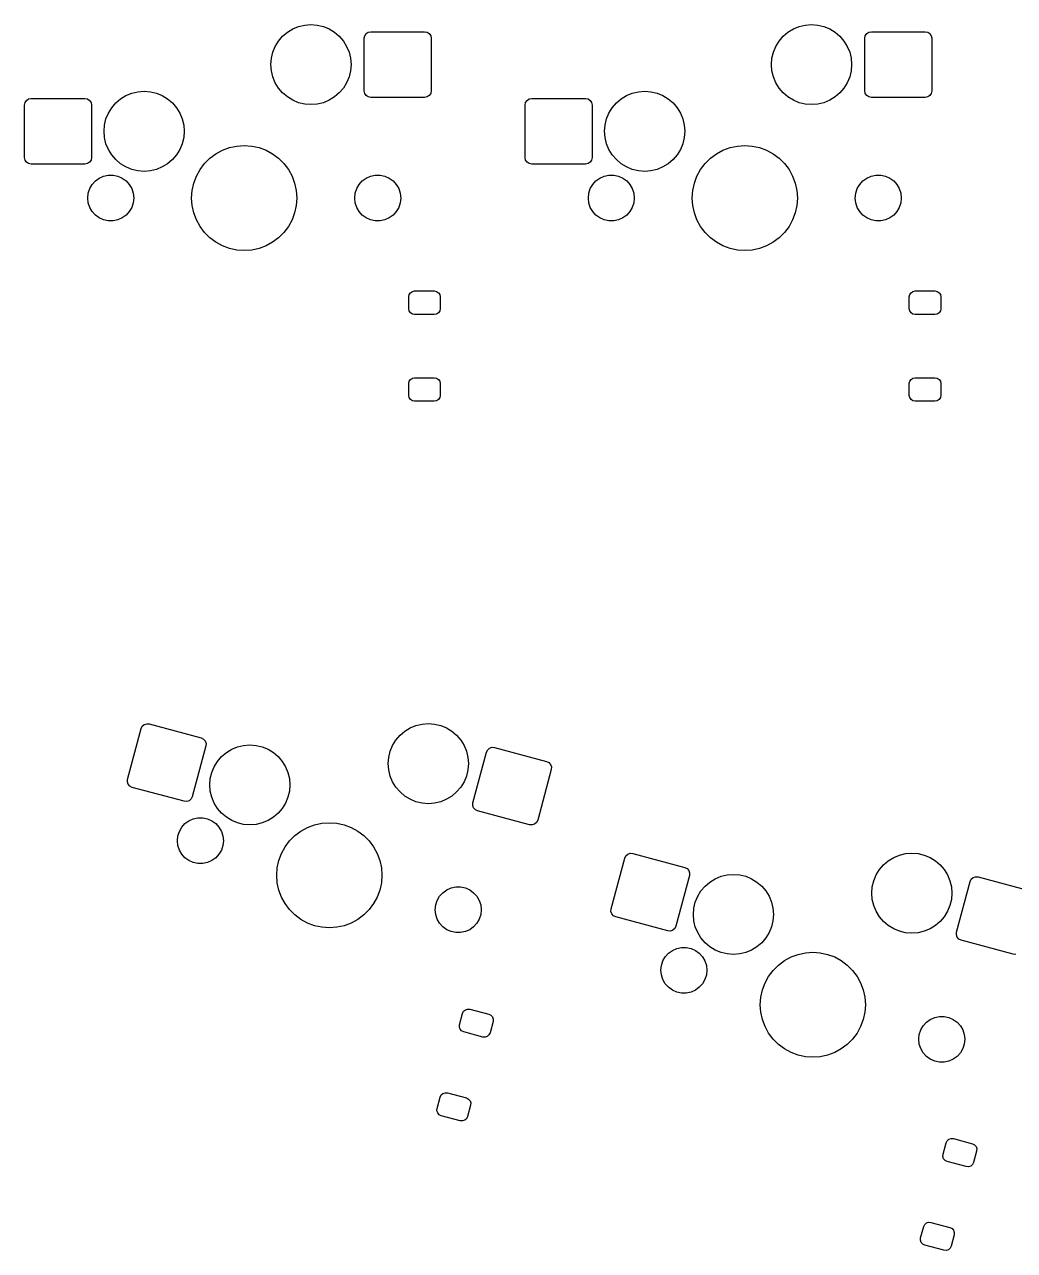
# Model space of a CAD drawing. Extents: x 52 to 195, y -145 to -31.
# Drawn here: x 120.23 to 157.9, y -135.32 to -88.64 of the extents above; entities that cross this region are included whole.
import ezdxf

# ---------------------------------------------------------------- set-up
doc = ezdxf.new("R2010")
doc.units = 0
doc.layers.add('BLACK', color=7, linetype='CONTINUOUS')

msp = doc.modelspace()

# ---------------------------------------------------------------- linework, layer by layer
at = {"layer": 'BLACK', "linetype": 'CONTINUOUS'}
for p, q in [((130.656, -88.7196), (130.889, -88.6638)), ((130.889, -88.6638), (131.127, -88.645)), ((131.127, -88.645), (131.366, -88.6638)), ((131.366, -88.6638), (131.599, -88.7196)), ((149.706, -88.7196), (149.939, -88.6638)), ((149.939, -88.6638), (150.177, -88.645)), ((150.177, -88.645), (150.416, -88.6638)), ((150.416, -88.6638), (150.649, -88.7196)), ((129.894, -89.2736), (130.049, -89.0917)), ((130.049, -89.0917), (130.231, -88.9362)), ((130.231, -88.9362), (130.435, -88.8112)), ((130.435, -88.8112), (130.656, -88.7196)), ((131.599, -88.7196), (131.82, -88.8112)), ((131.82, -88.8112), (132.024, -88.9362)), ((132.024, -88.9362), (132.206, -89.0917)), ((132.206, -89.0917), (132.361, -89.2736)), ((133.154, -89.17), (133.174, -89.0743)), ((133.174, -89.0743), (133.228, -88.9932)), ((133.228, -88.9932), (133.309, -88.939)), ((133.309, -88.939), (133.404, -88.92)), ((133.404, -88.92), (135.454, -88.92)), ((135.454, -88.92), (135.55, -88.939)), ((135.55, -88.939), (135.631, -88.9932)), ((135.631, -88.9932), (135.685, -89.0743)), ((135.685, -89.0743), (135.704, -89.17)), ((148.944, -89.2736), (149.099, -89.0917)), ((149.099, -89.0917), (149.281, -88.9362)), ((149.281, -88.9362), (149.485, -88.8112)), ((149.485, -88.8112), (149.706, -88.7196)), ((150.649, -88.7196), (150.87, -88.8112)), ((150.87, -88.8112), (151.074, -88.9362)), ((151.074, -88.9362), (151.256, -89.0917)), ((151.256, -89.0917), (151.411, -89.2736)), ((152.204, -89.17), (152.224, -89.0743)), ((152.224, -89.0743), (152.278, -88.9932)), ((152.278, -88.9932), (152.359, -88.939)), ((152.359, -88.939), (152.454, -88.92)), ((152.454, -88.92), (154.504, -88.92)), ((154.504, -88.92), (154.6, -88.939)), ((154.6, -88.939), (154.681, -88.9932)), ((154.681, -88.9932), (154.735, -89.0743)), ((154.735, -89.0743), (154.754, -89.17)), ((129.677, -89.6987), (129.769, -89.4777)), ((129.769, -89.4777), (129.894, -89.2736)), ((132.361, -89.2736), (132.486, -89.4777)), ((132.486, -89.4777), (132.578, -89.6987)), ((133.154, -91.17), (133.154, -89.17)), ((135.704, -89.17), (135.704, -91.17)), ((148.727, -89.6987), (148.819, -89.4777)), ((148.819, -89.4777), (148.944, -89.2736)), ((151.411, -89.2736), (151.536, -89.4777)), ((151.536, -89.4777), (151.628, -89.6987)), ((152.204, -91.17), (152.204, -89.17)), ((154.754, -89.17), (154.754, -91.17)), ((129.602, -90.17), (129.621, -89.9314)), ((129.621, -89.9314), (129.677, -89.6987)), ((132.578, -89.6987), (132.634, -89.9314)), ((132.634, -89.9314), (132.653, -90.17)), ((148.653, -90.17), (148.671, -89.9314)), ((148.671, -89.9314), (148.727, -89.6987)), ((151.628, -89.6987), (151.684, -89.9314)), ((151.684, -89.9314), (151.702, -90.17)), ((129.621, -90.4086), (129.602, -90.17)), ((129.677, -90.6413), (129.621, -90.4086)), ((132.634, -90.4086), (132.578, -90.6413)), ((132.653, -90.17), (132.634, -90.4086)), ((148.671, -90.4086), (148.653, -90.17)), ((148.727, -90.6413), (148.671, -90.4086)), ((151.684, -90.4086), (151.628, -90.6413)), ((151.702, -90.17), (151.684, -90.4086)), ((129.769, -90.8623), (129.677, -90.6413)), ((129.894, -91.0664), (129.769, -90.8623)), ((132.486, -90.8623), (132.361, -91.0664)), ((132.578, -90.6413), (132.486, -90.8623)), ((148.819, -90.8623), (148.727, -90.6413)), ((148.944, -91.0664), (148.819, -90.8623)), ((151.536, -90.8623), (151.411, -91.0664)), ((151.628, -90.6413), (151.536, -90.8623)), ((120.301, -91.5332), (120.382, -91.479)), ((120.382, -91.479), (120.477, -91.46)), ((120.477, -91.46), (122.527, -91.46)), ((122.527, -91.46), (122.623, -91.479)), ((122.623, -91.479), (122.704, -91.5332)), ((123.699, -91.6317), (123.881, -91.4762)), ((123.881, -91.4762), (124.085, -91.3512)), ((124.085, -91.3512), (124.306, -91.2596)), ((124.306, -91.2596), (124.539, -91.2038)), ((124.539, -91.2038), (124.777, -91.185)), ((124.777, -91.185), (125.016, -91.2038)), ((125.016, -91.2038), (125.249, -91.2596)), ((125.249, -91.2596), (125.47, -91.3512)), ((125.47, -91.3512), (125.674, -91.4762)), ((125.674, -91.4762), (125.856, -91.6317)), ((130.049, -91.2483), (129.894, -91.0664)), ((130.231, -91.4038), (130.049, -91.2483)), ((130.435, -91.5288), (130.231, -91.4038)), ((132.024, -91.4038), (131.82, -91.5288)), ((132.206, -91.2483), (132.024, -91.4038)), ((132.361, -91.0664), (132.206, -91.2483)), ((133.174, -91.2657), (133.154, -91.17)), ((133.228, -91.3468), (133.174, -91.2657)), ((133.309, -91.401), (133.228, -91.3468)), ((133.404, -91.42), (133.309, -91.401)), ((135.454, -91.42), (133.404, -91.42)), ((135.55, -91.401), (135.454, -91.42)), ((135.631, -91.3468), (135.55, -91.401)), ((135.685, -91.2657), (135.631, -91.3468)), ((135.704, -91.17), (135.685, -91.2657)), ((139.351, -91.5332), (139.432, -91.479)), ((139.432, -91.479), (139.528, -91.46)), ((139.528, -91.46), (141.577, -91.46)), ((141.577, -91.46), (141.673, -91.479)), ((141.673, -91.479), (141.754, -91.5332)), ((142.749, -91.6317), (142.931, -91.4762)), ((142.931, -91.4762), (143.135, -91.3512)), ((143.135, -91.3512), (143.356, -91.2596)), ((143.356, -91.2596), (143.589, -91.2038)), ((143.589, -91.2038), (143.827, -91.185)), ((143.827, -91.185), (144.066, -91.2038)), ((144.066, -91.2038), (144.299, -91.2596)), ((144.299, -91.2596), (144.52, -91.3512)), ((144.52, -91.3512), (144.724, -91.4762)), ((144.724, -91.4762), (144.906, -91.6317)), ((149.099, -91.2483), (148.944, -91.0664)), ((149.281, -91.4038), (149.099, -91.2483)), ((149.485, -91.5288), (149.281, -91.4038)), ((151.074, -91.4038), (150.87, -91.5288)), ((151.256, -91.2483), (151.074, -91.4038)), ((151.411, -91.0664), (151.256, -91.2483)), ((152.224, -91.2657), (152.204, -91.17)), ((152.278, -91.3468), (152.224, -91.2657)), ((152.359, -91.401), (152.278, -91.3468)), ((152.454, -91.42), (152.359, -91.401)), ((154.504, -91.42), (152.454, -91.42)), ((154.6, -91.401), (154.504, -91.42)), ((154.681, -91.3468), (154.6, -91.401)), ((154.735, -91.2657), (154.681, -91.3468)), ((154.754, -91.17), (154.735, -91.2657)), ((120.227, -91.71), (120.247, -91.6143)), ((120.227, -93.71), (120.227, -91.71)), ((120.247, -91.6143), (120.301, -91.5332)), ((122.704, -91.5332), (122.758, -91.6143)), ((122.758, -91.6143), (122.777, -91.71)), ((122.777, -91.71), (122.777, -93.71)), ((123.419, -92.0177), (123.544, -91.8136)), ((123.544, -91.8136), (123.699, -91.6317)), ((125.856, -91.6317), (126.011, -91.8136)), ((126.011, -91.8136), (126.136, -92.0177)), ((130.656, -91.6204), (130.435, -91.5288)), ((130.889, -91.6762), (130.656, -91.6204)), ((131.127, -91.695), (130.889, -91.6762)), ((131.366, -91.6762), (131.127, -91.695)), ((131.599, -91.6204), (131.366, -91.6762)), ((131.82, -91.5288), (131.599, -91.6204)), ((139.278, -91.71), (139.297, -91.6143)), ((139.278, -93.71), (139.278, -91.71)), ((139.297, -91.6143), (139.351, -91.5332)), ((141.754, -91.5332), (141.808, -91.6143)), ((141.808, -91.6143), (141.827, -91.71)), ((141.827, -91.71), (141.827, -93.71)), ((142.469, -92.0177), (142.594, -91.8136)), ((142.594, -91.8136), (142.749, -91.6317)), ((144.906, -91.6317), (145.061, -91.8136)), ((145.061, -91.8136), (145.186, -92.0177)), ((149.706, -91.6204), (149.485, -91.5288)), ((149.939, -91.6762), (149.706, -91.6204)), ((150.177, -91.695), (149.939, -91.6762)), ((150.416, -91.6762), (150.177, -91.695)), ((150.649, -91.6204), (150.416, -91.6762)), ((150.87, -91.5288), (150.649, -91.6204)), ((123.271, -92.4714), (123.327, -92.2387)), ((123.327, -92.2387), (123.419, -92.0177)), ((126.136, -92.0177), (126.228, -92.2387)), ((126.228, -92.2387), (126.284, -92.4714)), ((142.321, -92.4714), (142.377, -92.2387)), ((142.377, -92.2387), (142.469, -92.0177)), ((145.186, -92.0177), (145.278, -92.2387)), ((145.278, -92.2387), (145.334, -92.4714)), ((123.252, -92.71), (123.271, -92.4714)), ((123.271, -92.9486), (123.252, -92.71)), ((126.284, -92.4714), (126.302, -92.71)), ((126.302, -92.71), (126.284, -92.9486)), ((142.302, -92.71), (142.321, -92.4714)), ((142.321, -92.9486), (142.302, -92.71)), ((145.334, -92.4714), (145.352, -92.71)), ((145.352, -92.71), (145.334, -92.9486)), ((123.327, -93.1813), (123.271, -92.9486)), ((123.419, -93.4023), (123.327, -93.1813)), ((126.228, -93.1813), (126.136, -93.4023)), ((126.284, -92.9486), (126.228, -93.1813)), ((127.757, -93.4307), (128.024, -93.331)), ((128.024, -93.331), (128.303, -93.2704)), ((128.303, -93.2704), (128.588, -93.25)), ((128.588, -93.25), (128.872, -93.2704)), ((128.872, -93.2704), (129.151, -93.331)), ((129.151, -93.331), (129.418, -93.4307)), ((142.377, -93.1813), (142.321, -92.9486)), ((142.469, -93.4023), (142.377, -93.1813)), ((145.278, -93.1813), (145.186, -93.4023)), ((145.334, -92.9486), (145.278, -93.1813)), ((146.807, -93.4307), (147.074, -93.331)), ((147.074, -93.331), (147.353, -93.2704)), ((147.353, -93.2704), (147.637, -93.25)), ((147.637, -93.25), (147.922, -93.2704)), ((147.922, -93.2704), (148.201, -93.331)), ((148.201, -93.331), (148.468, -93.4307)), ((120.247, -93.8057), (120.227, -93.71)), ((120.301, -93.8868), (120.247, -93.8057)), ((122.758, -93.8057), (122.704, -93.8868)), ((122.777, -93.71), (122.758, -93.8057)), ((123.544, -93.6064), (123.419, -93.4023)), ((123.699, -93.7883), (123.544, -93.6064)), ((123.881, -93.9438), (123.699, -93.7883)), ((125.856, -93.7883), (125.674, -93.9438)), ((126.011, -93.6064), (125.856, -93.7883)), ((126.136, -93.4023), (126.011, -93.6064)), ((127.076, -93.9403), (127.278, -93.7385)), ((127.278, -93.7385), (127.506, -93.5675)), ((127.506, -93.5675), (127.757, -93.4307)), ((129.418, -93.4307), (129.669, -93.5675)), ((129.669, -93.5675), (129.897, -93.7385)), ((129.897, -93.7385), (130.099, -93.9403)), ((139.297, -93.8057), (139.278, -93.71)), ((139.351, -93.8868), (139.297, -93.8057)), ((141.808, -93.8057), (141.754, -93.8868)), ((141.827, -93.71), (141.808, -93.8057)), ((142.594, -93.6064), (142.469, -93.4023)), ((142.749, -93.7883), (142.594, -93.6064)), ((142.931, -93.9438), (142.749, -93.7883)), ((144.906, -93.7883), (144.724, -93.9438)), ((145.061, -93.6064), (144.906, -93.7883)), ((145.186, -93.4023), (145.061, -93.6064)), ((146.126, -93.9403), (146.328, -93.7385)), ((146.328, -93.7385), (146.556, -93.5675)), ((146.556, -93.5675), (146.807, -93.4307)), ((148.468, -93.4307), (148.719, -93.5675)), ((148.719, -93.5675), (148.947, -93.7385)), ((148.947, -93.7385), (149.149, -93.9403)), ((120.382, -93.941), (120.301, -93.8868)), ((120.477, -93.96), (120.382, -93.941)), ((122.527, -93.96), (120.477, -93.96)), ((122.623, -93.941), (122.527, -93.96)), ((122.704, -93.8868), (122.623, -93.941)), ((124.085, -94.0688), (123.881, -93.9438)), ((124.306, -94.1604), (124.085, -94.0688)), ((124.539, -94.2162), (124.306, -94.1604)), ((124.777, -94.235), (124.539, -94.2162)), ((125.016, -94.2162), (124.777, -94.235)), ((125.249, -94.1604), (125.016, -94.2162)), ((125.47, -94.0688), (125.249, -94.1604)), ((125.674, -93.9438), (125.47, -94.0688)), ((126.768, -94.4192), (126.905, -94.1687)), ((126.905, -94.1687), (127.076, -93.9403)), ((130.099, -93.9403), (130.27, -94.1687)), ((130.27, -94.1687), (130.407, -94.4192)), ((139.432, -93.941), (139.351, -93.8868)), ((139.528, -93.96), (139.432, -93.941)), ((141.577, -93.96), (139.528, -93.96)), ((141.673, -93.941), (141.577, -93.96)), ((141.754, -93.8868), (141.673, -93.941)), ((143.135, -94.0688), (142.931, -93.9438)), ((143.356, -94.1604), (143.135, -94.0688)), ((143.589, -94.2162), (143.356, -94.1604)), ((143.827, -94.235), (143.589, -94.2162)), ((144.066, -94.2162), (143.827, -94.235)), ((144.299, -94.1604), (144.066, -94.2162)), ((144.52, -94.0688), (144.299, -94.1604)), ((144.724, -93.9438), (144.52, -94.0688)), ((145.818, -94.4192), (145.955, -94.1687)), ((145.955, -94.1687), (146.126, -93.9403)), ((149.149, -93.9403), (149.32, -94.1687)), ((149.32, -94.1687), (149.457, -94.4192)), ((122.708, -94.8941), (122.8, -94.7357)), ((122.8, -94.7357), (122.922, -94.5997)), ((122.922, -94.5997), (123.07, -94.4922)), ((123.07, -94.4922), (123.237, -94.4178)), ((123.237, -94.4178), (123.416, -94.3798)), ((123.416, -94.3798), (123.599, -94.3798)), ((123.599, -94.3798), (123.778, -94.4178)), ((123.778, -94.4178), (123.945, -94.4922)), ((123.945, -94.4922), (124.093, -94.5997)), ((124.093, -94.5997), (124.215, -94.7357)), ((124.215, -94.7357), (124.307, -94.8941)), ((126.608, -94.9654), (126.669, -94.6865)), ((126.669, -94.6865), (126.768, -94.4192)), ((130.407, -94.4192), (130.506, -94.6865)), ((130.506, -94.6865), (130.567, -94.9654)), ((132.868, -94.8941), (132.96, -94.7357)), ((132.96, -94.7357), (133.082, -94.5997)), ((133.082, -94.5997), (133.23, -94.4922)), ((133.23, -94.4922), (133.397, -94.4178)), ((133.397, -94.4178), (133.576, -94.3798)), ((133.576, -94.3798), (133.759, -94.3798)), ((133.759, -94.3798), (133.938, -94.4178)), ((133.938, -94.4178), (134.105, -94.4922)), ((134.105, -94.4922), (134.253, -94.5997)), ((134.253, -94.5997), (134.375, -94.7357)), ((134.375, -94.7357), (134.467, -94.8941)), ((141.758, -94.8941), (141.85, -94.7357)), ((141.85, -94.7357), (141.972, -94.5997)), ((141.972, -94.5997), (142.12, -94.4922)), ((142.12, -94.4922), (142.287, -94.4178)), ((142.287, -94.4178), (142.466, -94.3798)), ((142.466, -94.3798), (142.649, -94.3798)), ((142.649, -94.3798), (142.828, -94.4178)), ((142.828, -94.4178), (142.995, -94.4922)), ((142.995, -94.4922), (143.143, -94.5997)), ((143.143, -94.5997), (143.265, -94.7357)), ((143.265, -94.7357), (143.357, -94.8941)), ((145.658, -94.9654), (145.719, -94.6865)), ((145.719, -94.6865), (145.818, -94.4192)), ((149.457, -94.4192), (149.556, -94.6865)), ((149.556, -94.6865), (149.617, -94.9654)), ((151.918, -94.8941), (152.01, -94.7357)), ((152.01, -94.7357), (152.132, -94.5997)), ((152.132, -94.5997), (152.28, -94.4922)), ((152.28, -94.4922), (152.447, -94.4178)), ((152.447, -94.4178), (152.626, -94.3798)), ((152.626, -94.3798), (152.809, -94.3798)), ((152.809, -94.3798), (152.988, -94.4178)), ((152.988, -94.4178), (153.155, -94.4922)), ((153.155, -94.4922), (153.303, -94.5997)), ((153.303, -94.5997), (153.425, -94.7357)), ((153.425, -94.7357), (153.517, -94.8941)), ((122.632, -95.25), (122.652, -95.0681)), ((122.652, -95.0681), (122.708, -94.8941)), ((124.307, -94.8941), (124.363, -95.0681)), ((124.363, -95.0681), (124.382, -95.25)), ((126.587, -95.25), (126.608, -94.9654)), ((130.567, -94.9654), (130.588, -95.25)), ((132.792, -95.25), (132.812, -95.0681)), ((132.812, -95.0681), (132.868, -94.8941)), ((134.467, -94.8941), (134.523, -95.0681)), ((134.523, -95.0681), (134.542, -95.25)), ((141.683, -95.25), (141.702, -95.0681)), ((141.702, -95.0681), (141.758, -94.8941)), ((143.357, -94.8941), (143.413, -95.0681)), ((143.413, -95.0681), (143.433, -95.25)), ((145.637, -95.25), (145.658, -94.9654)), ((149.617, -94.9654), (149.637, -95.25)), ((151.843, -95.25), (151.862, -95.0681)), ((151.862, -95.0681), (151.918, -94.8941)), ((153.517, -94.8941), (153.573, -95.0681)), ((153.573, -95.0681), (153.593, -95.25)), ((122.652, -95.4319), (122.632, -95.25)), ((122.708, -95.6059), (122.652, -95.4319)), ((122.8, -95.7643), (122.708, -95.6059)), ((124.307, -95.6059), (124.215, -95.7643)), ((124.363, -95.4319), (124.307, -95.6059)), ((124.382, -95.25), (124.363, -95.4319)), ((126.608, -95.5346), (126.587, -95.25)), ((126.669, -95.8135), (126.608, -95.5346)), ((130.567, -95.5346), (130.506, -95.8135)), ((130.588, -95.25), (130.567, -95.5346)), ((132.812, -95.4319), (132.792, -95.25)), ((132.868, -95.6059), (132.812, -95.4319)), ((132.96, -95.7643), (132.868, -95.6059)), ((134.467, -95.6059), (134.375, -95.7643)), ((134.523, -95.4319), (134.467, -95.6059)), ((134.542, -95.25), (134.523, -95.4319)), ((141.702, -95.4319), (141.683, -95.25)), ((141.758, -95.6059), (141.702, -95.4319)), ((141.85, -95.7643), (141.758, -95.6059)), ((143.357, -95.6059), (143.265, -95.7643)), ((143.413, -95.4319), (143.357, -95.6059)), ((143.433, -95.25), (143.413, -95.4319)), ((145.658, -95.5346), (145.637, -95.25)), ((145.719, -95.8135), (145.658, -95.5346)), ((149.617, -95.5346), (149.556, -95.8135)), ((149.637, -95.25), (149.617, -95.5346)), ((151.862, -95.4319), (151.843, -95.25)), ((151.918, -95.6059), (151.862, -95.4319)), ((152.01, -95.7643), (151.918, -95.6059)), ((153.517, -95.6059), (153.425, -95.7643)), ((153.573, -95.4319), (153.517, -95.6059)), ((153.593, -95.25), (153.573, -95.4319)), ((122.922, -95.9003), (122.8, -95.7643)), ((123.07, -96.0078), (122.922, -95.9003)), ((123.237, -96.0822), (123.07, -96.0078)), ((123.416, -96.1202), (123.237, -96.0822)), ((123.599, -96.1202), (123.416, -96.1202)), ((123.778, -96.0822), (123.599, -96.1202)), ((123.945, -96.0078), (123.778, -96.0822)), ((124.093, -95.9003), (123.945, -96.0078)), ((124.215, -95.7643), (124.093, -95.9003)), ((126.768, -96.0808), (126.669, -95.8135)), ((126.905, -96.3313), (126.768, -96.0808)), ((130.407, -96.0808), (130.27, -96.3313)), ((130.506, -95.8135), (130.407, -96.0808)), ((133.082, -95.9003), (132.96, -95.7643)), ((133.23, -96.0078), (133.082, -95.9003)), ((133.397, -96.0822), (133.23, -96.0078)), ((133.576, -96.1202), (133.397, -96.0822)), ((133.759, -96.1202), (133.576, -96.1202)), ((133.938, -96.0822), (133.759, -96.1202)), ((134.105, -96.0078), (133.938, -96.0822)), ((134.253, -95.9003), (134.105, -96.0078)), ((134.375, -95.7643), (134.253, -95.9003)), ((141.972, -95.9003), (141.85, -95.7643)), ((142.12, -96.0078), (141.972, -95.9003)), ((142.287, -96.0822), (142.12, -96.0078)), ((142.466, -96.1202), (142.287, -96.0822)), ((142.649, -96.1202), (142.466, -96.1202)), ((142.828, -96.0822), (142.649, -96.1202)), ((142.995, -96.0078), (142.828, -96.0822)), ((143.143, -95.9003), (142.995, -96.0078)), ((143.265, -95.7643), (143.143, -95.9003)), ((145.818, -96.0808), (145.719, -95.8135)), ((145.955, -96.3313), (145.818, -96.0808)), ((149.457, -96.0808), (149.32, -96.3313)), ((149.556, -95.8135), (149.457, -96.0808)), ((152.132, -95.9003), (152.01, -95.7643)), ((152.28, -96.0078), (152.132, -95.9003)), ((152.447, -96.0822), (152.28, -96.0078)), ((152.626, -96.1202), (152.447, -96.0822)), ((152.809, -96.1202), (152.626, -96.1202)), ((152.988, -96.0822), (152.809, -96.1202)), ((153.155, -96.0078), (152.988, -96.0822)), ((153.303, -95.9003), (153.155, -96.0078)), ((153.425, -95.7643), (153.303, -95.9003)), ((127.076, -96.5597), (126.905, -96.3313)), ((127.278, -96.7615), (127.076, -96.5597)), ((130.099, -96.5597), (129.897, -96.7615)), ((130.27, -96.3313), (130.099, -96.5597)), ((146.126, -96.5597), (145.955, -96.3313)), ((146.328, -96.7615), (146.126, -96.5597)), ((149.149, -96.5597), (148.947, -96.7615)), ((149.32, -96.3313), (149.149, -96.5597)), ((127.506, -96.9325), (127.278, -96.7615)), ((127.757, -97.0693), (127.506, -96.9325)), ((128.024, -97.169), (127.757, -97.0693)), ((129.418, -97.0693), (129.151, -97.169)), ((129.669, -96.9325), (129.418, -97.0693)), ((129.897, -96.7615), (129.669, -96.9325)), ((146.556, -96.9325), (146.328, -96.7615)), ((146.807, -97.0693), (146.556, -96.9325)), ((147.074, -97.169), (146.807, -97.0693)), ((148.468, -97.0693), (148.201, -97.169)), ((148.719, -96.9325), (148.468, -97.0693)), ((148.947, -96.7615), (148.719, -96.9325)), ((128.303, -97.2296), (128.024, -97.169)), ((128.588, -97.25), (128.303, -97.2296)), ((128.872, -97.2296), (128.588, -97.25)), ((129.151, -97.169), (128.872, -97.2296)), ((147.353, -97.2296), (147.074, -97.169)), ((147.637, -97.25), (147.353, -97.2296)), ((147.922, -97.2296), (147.637, -97.25)), ((148.201, -97.169), (147.922, -97.2296)), ((134.847, -99.015), (134.865, -98.9289)), ((134.865, -98.9289), (134.913, -98.8559)), ((134.913, -98.8559), (134.986, -98.8071)), ((134.986, -98.8071), (135.072, -98.79)), ((135.072, -98.79), (135.822, -98.79)), ((135.822, -98.79), (135.909, -98.8071)), ((135.909, -98.8071), (135.982, -98.8559)), ((135.982, -98.8559), (136.03, -98.9289)), ((136.03, -98.9289), (136.047, -99.015)), ((153.897, -99.015), (153.915, -98.9289)), ((153.915, -98.9289), (153.963, -98.8559)), ((153.963, -98.8559), (154.036, -98.8071)), ((154.036, -98.8071), (154.123, -98.79)), ((154.123, -98.79), (154.873, -98.79)), ((154.873, -98.79), (154.959, -98.8071)), ((154.959, -98.8071), (155.032, -98.8559)), ((155.032, -98.8559), (155.08, -98.9289)), ((155.08, -98.9289), (155.097, -99.015)), ((134.847, -99.465), (134.847, -99.015)), ((136.047, -99.015), (136.047, -99.465)), ((153.897, -99.465), (153.897, -99.015)), ((155.097, -99.015), (155.097, -99.465)), ((134.865, -99.5511), (134.847, -99.465)), ((134.913, -99.6241), (134.865, -99.5511)), ((134.986, -99.6729), (134.913, -99.6241)), ((135.072, -99.69), (134.986, -99.6729)), ((135.822, -99.69), (135.072, -99.69)), ((135.909, -99.6729), (135.822, -99.69)), ((135.982, -99.6241), (135.909, -99.6729)), ((136.03, -99.5511), (135.982, -99.6241)), ((136.047, -99.465), (136.03, -99.5511)), ((153.915, -99.5511), (153.897, -99.465)), ((153.963, -99.6241), (153.915, -99.5511)), ((154.036, -99.6729), (153.963, -99.6241)), ((154.123, -99.69), (154.036, -99.6729)), ((154.873, -99.69), (154.123, -99.69)), ((154.959, -99.6729), (154.873, -99.69)), ((155.032, -99.6241), (154.959, -99.6729)), ((155.08, -99.5511), (155.032, -99.6241)), ((155.097, -99.465), (155.08, -99.5511)), ((134.865, -102.229), (134.913, -102.156)), ((134.913, -102.156), (134.986, -102.107)), ((134.986, -102.107), (135.072, -102.09)), ((135.072, -102.09), (135.822, -102.09)), ((135.822, -102.09), (135.909, -102.107)), ((135.909, -102.107), (135.982, -102.156)), ((135.982, -102.156), (136.03, -102.229)), ((153.915, -102.229), (153.963, -102.156)), ((153.963, -102.156), (154.036, -102.107)), ((154.036, -102.107), (154.123, -102.09)), ((154.123, -102.09), (154.873, -102.09)), ((154.873, -102.09), (154.959, -102.107)), ((154.959, -102.107), (155.032, -102.156)), ((155.032, -102.156), (155.08, -102.229)), ((134.847, -102.315), (134.865, -102.229)), ((134.847, -102.765), (134.847, -102.315)), ((136.03, -102.229), (136.047, -102.315)), ((136.047, -102.315), (136.047, -102.765)), ((153.897, -102.315), (153.915, -102.229)), ((153.897, -102.765), (153.897, -102.315)), ((155.08, -102.229), (155.097, -102.315)), ((155.097, -102.315), (155.097, -102.765)), ((134.865, -102.851), (134.847, -102.765)), ((134.913, -102.924), (134.865, -102.851)), ((134.986, -102.973), (134.913, -102.924)), ((135.072, -102.99), (134.986, -102.973)), ((135.822, -102.99), (135.072, -102.99)), ((135.909, -102.973), (135.822, -102.99)), ((135.982, -102.924), (135.909, -102.973)), ((136.03, -102.851), (135.982, -102.924)), ((136.047, -102.765), (136.03, -102.851)), ((153.915, -102.851), (153.897, -102.765)), ((153.963, -102.924), (153.915, -102.851)), ((154.036, -102.973), (153.963, -102.924)), ((154.123, -102.99), (154.036, -102.973)), ((154.873, -102.99), (154.123, -102.99)), ((154.959, -102.973), (154.873, -102.99)), ((155.032, -102.924), (154.959, -102.973)), ((155.08, -102.851), (155.032, -102.924)), ((155.097, -102.765), (155.08, -102.851)), ((124.783, -115.299), (124.876, -115.267)), ((124.876, -115.267), (124.973, -115.274)), ((124.973, -115.274), (126.953, -115.804)), ((135.123, -115.334), (135.356, -115.278)), ((135.356, -115.278), (135.594, -115.259)), ((135.594, -115.259), (135.833, -115.278)), ((135.833, -115.278), (136.065, -115.334)), ((124.149, -117.382), (124.667, -115.451)), ((124.667, -115.451), (124.71, -115.363)), ((124.71, -115.363), (124.783, -115.299)), ((134.36, -115.888), (134.516, -115.706)), ((134.516, -115.706), (134.698, -115.55)), ((134.698, -115.55), (134.902, -115.425)), ((134.902, -115.425), (135.123, -115.334)), ((136.065, -115.334), (136.286, -115.425)), ((136.286, -115.425), (136.49, -115.55)), ((136.49, -115.55), (136.672, -115.706)), ((136.672, -115.706), (136.828, -115.888)), ((127.13, -116.11), (126.612, -118.042)), ((126.953, -115.804), (127.041, -115.847)), ((127.041, -115.847), (127.105, -115.921)), ((127.105, -115.921), (127.136, -116.013)), ((127.136, -116.013), (127.13, -116.11)), ((128.111, -116.235), (128.332, -116.144)), ((128.332, -116.144), (128.565, -116.088)), ((128.565, -116.088), (128.803, -116.069)), ((128.803, -116.069), (129.042, -116.088)), ((129.042, -116.088), (129.274, -116.144)), ((129.274, -116.144), (129.495, -116.235)), ((134.144, -116.313), (134.235, -116.092)), ((134.235, -116.092), (134.36, -115.888)), ((136.828, -115.888), (136.953, -116.092)), ((136.953, -116.092), (137.044, -116.313)), ((137.854, -116.255), (137.927, -116.191)), ((137.927, -116.191), (138.02, -116.16)), ((138.02, -116.16), (138.117, -116.166)), ((138.117, -116.166), (140.097, -116.697)), ((127.569, -116.698), (127.725, -116.516)), ((127.725, -116.516), (127.907, -116.36)), ((127.907, -116.36), (128.111, -116.235)), ((129.495, -116.235), (129.699, -116.36)), ((129.699, -116.36), (129.881, -116.516)), ((129.881, -116.516), (130.037, -116.698)), ((134.069, -116.784), (134.088, -116.546)), ((134.088, -116.546), (134.144, -116.313)), ((137.044, -116.313), (137.1, -116.546)), ((137.1, -116.546), (137.119, -116.784)), ((137.293, -118.275), (137.811, -116.343)), ((137.811, -116.343), (137.854, -116.255)), ((127.297, -117.355), (127.353, -117.123)), ((127.353, -117.123), (127.444, -116.902)), ((127.444, -116.902), (127.569, -116.698)), ((130.037, -116.698), (130.162, -116.902)), ((130.162, -116.902), (130.253, -117.123)), ((130.253, -117.123), (130.309, -117.355)), ((134.088, -117.023), (134.069, -116.784)), ((134.144, -117.255), (134.088, -117.023)), ((137.1, -117.023), (137.044, -117.255)), ((137.119, -116.784), (137.1, -117.023)), ((140.274, -117.003), (139.756, -118.935)), ((140.097, -116.697), (140.185, -116.74)), ((140.185, -116.74), (140.249, -116.813)), ((140.249, -116.813), (140.28, -116.905)), ((140.28, -116.905), (140.274, -117.003)), ((124.143, -117.48), (124.149, -117.382)), ((124.174, -117.572), (124.143, -117.48)), ((124.239, -117.645), (124.174, -117.572)), ((127.278, -117.594), (127.297, -117.355)), ((127.297, -117.833), (127.278, -117.594)), ((130.309, -117.355), (130.328, -117.594)), ((130.328, -117.594), (130.309, -117.833)), ((134.235, -117.476), (134.144, -117.255)), ((134.36, -117.68), (134.235, -117.476)), ((136.953, -117.476), (136.828, -117.68)), ((137.044, -117.255), (136.953, -117.476)), ((124.326, -117.689), (124.239, -117.645)), ((126.306, -118.219), (124.326, -117.689)), ((126.612, -118.042), (126.569, -118.13)), ((127.353, -118.065), (127.297, -117.833)), ((127.444, -118.286), (127.353, -118.065)), ((130.253, -118.065), (130.162, -118.286)), ((130.309, -117.833), (130.253, -118.065)), ((134.516, -117.862), (134.36, -117.68)), ((134.698, -118.018), (134.516, -117.862)), ((134.902, -118.143), (134.698, -118.018)), ((136.49, -118.018), (136.286, -118.143)), ((136.672, -117.862), (136.49, -118.018)), ((136.828, -117.68), (136.672, -117.862)), ((126.404, -118.226), (126.306, -118.219)), ((126.496, -118.194), (126.404, -118.226)), ((126.569, -118.13), (126.496, -118.194)), ((127.569, -118.49), (127.444, -118.286)), ((127.725, -118.672), (127.569, -118.49)), ((130.037, -118.49), (129.881, -118.672)), ((130.162, -118.286), (130.037, -118.49)), ((135.123, -118.234), (134.902, -118.143)), ((135.356, -118.29), (135.123, -118.234)), ((135.594, -118.309), (135.356, -118.29)), ((135.833, -118.29), (135.594, -118.309)), ((136.065, -118.234), (135.833, -118.29)), ((136.286, -118.143), (136.065, -118.234)), ((137.287, -118.372), (137.293, -118.275)), ((137.318, -118.464), (137.287, -118.372)), ((137.383, -118.538), (137.318, -118.464)), ((137.47, -118.581), (137.383, -118.538)), ((126.333, -119.069), (126.481, -118.961)), ((126.481, -118.961), (126.649, -118.887)), ((126.649, -118.887), (126.827, -118.849)), ((126.827, -118.849), (127.01, -118.849)), ((127.01, -118.849), (127.189, -118.887)), ((127.189, -118.887), (127.356, -118.961)), ((127.356, -118.961), (127.504, -119.069)), ((127.907, -118.828), (127.725, -118.672)), ((128.111, -118.953), (127.907, -118.828)), ((128.332, -119.044), (128.111, -118.953)), ((129.495, -118.953), (129.274, -119.044)), ((129.699, -118.828), (129.495, -118.953)), ((129.881, -118.672), (129.699, -118.828)), ((139.45, -119.111), (137.47, -118.581)), ((139.756, -118.935), (139.713, -119.022)), ((126.063, -119.537), (126.12, -119.363)), ((126.12, -119.363), (126.211, -119.205)), ((126.211, -119.205), (126.333, -119.069)), ((127.504, -119.069), (127.627, -119.205)), ((127.627, -119.205), (127.718, -119.363)), ((127.718, -119.363), (127.775, -119.537)), ((128.565, -119.1), (128.332, -119.044)), ((128.803, -119.119), (128.565, -119.1)), ((129.042, -119.1), (128.803, -119.119)), ((129.274, -119.044), (129.042, -119.1)), ((130.516, -119.522), (130.745, -119.351)), ((130.745, -119.351), (130.995, -119.214)), ((130.995, -119.214), (131.262, -119.115)), ((131.262, -119.115), (131.541, -119.054)), ((131.541, -119.054), (131.826, -119.034)), ((131.826, -119.034), (132.11, -119.054)), ((132.11, -119.054), (132.389, -119.115)), ((132.389, -119.115), (132.657, -119.214)), ((132.657, -119.214), (132.907, -119.351)), ((132.907, -119.351), (133.136, -119.522)), ((139.547, -119.118), (139.45, -119.111)), ((139.64, -119.086), (139.547, -119.118)), ((139.713, -119.022), (139.64, -119.086)), ((126.044, -119.719), (126.063, -119.537)), ((126.063, -119.901), (126.044, -119.719)), ((126.12, -120.075), (126.063, -119.901)), ((127.775, -119.901), (127.718, -120.075)), ((127.775, -119.537), (127.794, -119.719)), ((127.794, -119.719), (127.775, -119.901)), ((130.007, -120.203), (130.143, -119.952)), ((130.143, -119.952), (130.314, -119.724)), ((130.314, -119.724), (130.516, -119.522)), ((133.136, -119.522), (133.337, -119.724)), ((133.337, -119.724), (133.508, -119.952)), ((133.508, -119.952), (133.645, -120.203)), ((126.211, -120.233), (126.12, -120.075)), ((126.333, -120.369), (126.211, -120.233)), ((126.481, -120.477), (126.333, -120.369)), ((127.504, -120.369), (127.356, -120.477)), ((127.627, -120.233), (127.504, -120.369)), ((127.718, -120.075), (127.627, -120.233)), ((129.907, -120.47), (130.007, -120.203)), ((133.645, -120.203), (133.745, -120.47)), ((142.55, -122.313), (143.068, -120.381)), ((143.068, -120.381), (143.111, -120.294)), ((143.111, -120.294), (143.184, -120.229)), ((143.184, -120.229), (143.277, -120.198)), ((143.277, -120.198), (143.374, -120.204)), ((143.374, -120.204), (145.354, -120.735)), ((153.099, -120.481), (153.303, -120.356)), ((153.303, -120.356), (153.524, -120.264)), ((153.524, -120.264), (153.756, -120.208)), ((153.756, -120.208), (153.995, -120.19)), ((153.995, -120.19), (154.234, -120.208)), ((154.234, -120.208), (154.466, -120.264)), ((154.466, -120.264), (154.687, -120.356)), ((154.687, -120.356), (154.891, -120.481)), ((126.649, -120.551), (126.481, -120.477)), ((126.827, -120.589), (126.649, -120.551)), ((127.01, -120.589), (126.827, -120.589)), ((127.189, -120.551), (127.01, -120.589)), ((127.356, -120.477), (127.189, -120.551)), ((129.826, -121.034), (129.846, -120.749)), ((129.846, -120.749), (129.907, -120.47)), ((133.745, -120.47), (133.806, -120.749)), ((133.806, -120.749), (133.826, -121.034)), ((145.354, -120.735), (145.442, -120.778)), ((145.442, -120.778), (145.506, -120.851)), ((145.506, -120.851), (145.537, -120.944)), ((152.636, -121.022), (152.761, -120.818)), ((152.761, -120.818), (152.917, -120.636)), ((152.917, -120.636), (153.099, -120.481)), ((154.891, -120.481), (155.073, -120.636)), ((155.073, -120.636), (155.229, -120.818)), ((155.229, -120.818), (155.354, -121.022)), ((129.846, -121.318), (129.826, -121.034)), ((129.907, -121.597), (129.846, -121.318)), ((133.806, -121.318), (133.745, -121.597)), ((133.826, -121.034), (133.806, -121.318)), ((145.531, -121.041), (145.013, -122.973)), ((145.537, -120.944), (145.531, -121.041)), ((146.126, -121.446), (146.308, -121.291)), ((146.308, -121.291), (146.512, -121.166)), ((146.512, -121.166), (146.733, -121.074)), ((146.733, -121.074), (146.965, -121.018)), ((146.965, -121.018), (147.204, -121)), ((147.204, -121), (147.443, -121.018)), ((147.443, -121.018), (147.675, -121.074)), ((147.675, -121.074), (147.896, -121.166)), ((147.896, -121.166), (148.1, -121.291)), ((148.1, -121.291), (148.282, -121.446)), ((152.489, -121.476), (152.545, -121.243)), ((152.545, -121.243), (152.636, -121.022)), ((155.354, -121.022), (155.445, -121.243)), ((155.445, -121.243), (155.501, -121.476)), ((155.694, -123.205), (156.212, -121.273)), ((156.212, -121.273), (156.255, -121.186)), ((156.255, -121.186), (156.328, -121.122)), ((156.328, -121.122), (156.421, -121.09)), ((156.421, -121.09), (156.518, -121.097)), ((156.518, -121.097), (158.498, -121.627)), ((130.007, -121.864), (129.907, -121.597)), ((133.745, -121.597), (133.645, -121.864)), ((136.025, -121.834), (136.147, -121.698)), ((136.147, -121.698), (136.295, -121.591)), ((136.295, -121.591), (136.462, -121.516)), ((136.462, -121.516), (136.641, -121.478)), ((136.641, -121.478), (136.824, -121.478)), ((136.824, -121.478), (137.003, -121.516)), ((137.003, -121.516), (137.17, -121.591)), ((137.17, -121.591), (137.318, -121.698)), ((137.318, -121.698), (137.441, -121.834)), ((145.845, -121.832), (145.97, -121.628)), ((145.97, -121.628), (146.126, -121.446)), ((148.282, -121.446), (148.438, -121.628)), ((148.438, -121.628), (148.563, -121.832)), ((152.47, -121.715), (152.489, -121.476)), ((152.489, -121.953), (152.47, -121.715)), ((155.501, -121.476), (155.52, -121.715)), ((155.52, -121.715), (155.501, -121.953)), ((130.143, -122.115), (130.007, -121.864)), ((130.314, -122.343), (130.143, -122.115)), ((133.508, -122.115), (133.337, -122.343)), ((133.645, -121.864), (133.508, -122.115)), ((135.858, -122.348), (135.877, -122.166)), ((135.877, -122.166), (135.933, -121.993)), ((135.933, -121.993), (136.025, -121.834)), ((137.441, -121.834), (137.532, -121.993)), ((137.532, -121.993), (137.589, -122.166)), ((137.589, -122.166), (137.608, -122.348)), ((145.698, -122.286), (145.754, -122.053)), ((145.754, -122.053), (145.845, -121.832)), ((148.563, -121.832), (148.654, -122.053)), ((148.654, -122.053), (148.71, -122.286)), ((152.545, -122.186), (152.489, -121.953)), ((152.636, -122.407), (152.545, -122.186)), ((155.445, -122.186), (155.354, -122.407)), ((155.501, -121.953), (155.445, -122.186)), ((130.516, -122.545), (130.314, -122.343)), ((130.745, -122.716), (130.516, -122.545)), ((130.995, -122.853), (130.745, -122.716)), ((132.907, -122.716), (132.657, -122.853)), ((133.136, -122.545), (132.907, -122.716)), ((133.337, -122.343), (133.136, -122.545)), ((135.877, -122.53), (135.858, -122.348)), ((135.933, -122.704), (135.877, -122.53)), ((136.025, -122.863), (135.933, -122.704)), ((137.532, -122.704), (137.441, -122.863)), ((137.589, -122.53), (137.532, -122.704)), ((137.608, -122.348), (137.589, -122.53)), ((142.544, -122.41), (142.55, -122.313)), ((142.575, -122.503), (142.544, -122.41)), ((142.639, -122.576), (142.575, -122.503)), ((142.727, -122.619), (142.639, -122.576)), ((144.707, -123.15), (142.727, -122.619)), ((145.679, -122.525), (145.698, -122.286)), ((145.698, -122.763), (145.679, -122.525)), ((148.71, -122.286), (148.729, -122.525)), ((148.729, -122.525), (148.71, -122.763)), ((152.761, -122.611), (152.636, -122.407)), ((152.917, -122.793), (152.761, -122.611)), ((155.229, -122.611), (155.073, -122.793)), ((155.354, -122.407), (155.229, -122.611)), ((131.262, -122.953), (130.995, -122.853)), ((131.541, -123.013), (131.262, -122.953)), ((131.826, -123.034), (131.541, -123.013)), ((132.11, -123.013), (131.826, -123.034)), ((132.389, -122.953), (132.11, -123.013)), ((132.657, -122.853), (132.389, -122.953)), ((136.147, -122.999), (136.025, -122.863)), ((136.295, -123.106), (136.147, -122.999)), ((136.462, -123.181), (136.295, -123.106)), ((136.641, -123.219), (136.462, -123.181)), ((136.824, -123.219), (136.641, -123.219)), ((137.003, -123.181), (136.824, -123.219)), ((137.17, -123.106), (137.003, -123.181)), ((137.318, -122.999), (137.17, -123.106)), ((137.441, -122.863), (137.318, -122.999)), ((144.804, -123.156), (144.707, -123.15)), ((144.897, -123.125), (144.804, -123.156)), ((144.97, -123.06), (144.897, -123.125)), ((145.013, -122.973), (144.97, -123.06)), ((145.754, -122.996), (145.698, -122.763)), ((145.845, -123.217), (145.754, -122.996)), ((145.97, -123.421), (145.845, -123.217)), ((148.563, -123.217), (148.438, -123.421)), ((148.654, -122.996), (148.563, -123.217)), ((148.71, -122.763), (148.654, -122.996)), ((153.099, -122.948), (152.917, -122.793)), ((153.303, -123.073), (153.099, -122.948)), ((153.524, -123.165), (153.303, -123.073)), ((153.756, -123.221), (153.524, -123.165)), ((154.466, -123.165), (154.234, -123.221)), ((154.687, -123.073), (154.466, -123.165)), ((154.891, -122.948), (154.687, -123.073)), ((155.073, -122.793), (154.891, -122.948)), ((155.688, -123.303), (155.694, -123.205)), ((146.126, -123.603), (145.97, -123.421)), ((146.308, -123.758), (146.126, -123.603)), ((148.282, -123.603), (148.1, -123.758)), ((148.438, -123.421), (148.282, -123.603)), ((153.995, -123.24), (153.756, -123.221)), ((154.234, -123.221), (153.995, -123.24)), ((155.719, -123.395), (155.688, -123.303)), ((155.783, -123.468), (155.719, -123.395)), ((155.871, -123.511), (155.783, -123.468)), ((157.851, -124.042), (155.871, -123.511)), ((144.52, -124.293), (144.612, -124.135)), ((144.612, -124.135), (144.734, -123.999)), ((144.734, -123.999), (144.882, -123.892)), ((144.882, -123.892), (145.049, -123.817)), ((145.049, -123.817), (145.228, -123.779)), ((145.228, -123.779), (145.411, -123.779)), ((145.411, -123.779), (145.59, -123.817)), ((145.59, -123.817), (145.757, -123.892)), ((145.757, -123.892), (145.905, -123.999)), ((145.905, -123.999), (146.028, -124.135)), ((146.028, -124.135), (146.119, -124.293)), ((146.512, -123.883), (146.308, -123.758)), ((146.733, -123.975), (146.512, -123.883)), ((146.965, -124.031), (146.733, -123.975)), ((147.204, -124.05), (146.965, -124.031)), ((147.443, -124.031), (147.204, -124.05)), ((147.675, -123.975), (147.443, -124.031)), ((147.896, -123.883), (147.675, -123.975)), ((148.1, -123.758), (147.896, -123.883)), ((149.145, -124.282), (149.396, -124.145)), ((149.396, -124.145), (149.663, -124.045)), ((149.663, -124.045), (149.942, -123.984)), ((149.942, -123.984), (150.227, -123.964)), ((150.227, -123.964), (150.511, -123.984)), ((150.511, -123.984), (150.79, -124.045)), ((150.79, -124.045), (151.058, -124.145)), ((151.058, -124.145), (151.308, -124.282)), ((157.948, -124.048), (157.851, -124.042)), ((144.445, -124.649), (144.464, -124.467)), ((144.464, -124.467), (144.52, -124.293)), ((146.119, -124.293), (146.176, -124.467)), ((146.176, -124.467), (146.195, -124.649)), ((148.715, -124.654), (148.917, -124.453)), ((148.917, -124.453), (149.145, -124.282)), ((151.308, -124.282), (151.536, -124.453)), ((151.536, -124.453), (151.738, -124.654)), ((144.464, -124.831), (144.445, -124.649)), ((144.52, -125.005), (144.464, -124.831)), ((144.612, -125.164), (144.52, -125.005)), ((146.119, -125.005), (146.028, -125.164)), ((146.176, -124.831), (146.119, -125.005)), ((146.195, -124.649), (146.176, -124.831)), ((148.407, -125.133), (148.544, -124.883)), ((148.544, -124.883), (148.715, -124.654)), ((151.738, -124.654), (151.909, -124.883)), ((151.909, -124.883), (152.046, -125.133)), ((144.734, -125.3), (144.612, -125.164)), ((144.882, -125.407), (144.734, -125.3)), ((145.049, -125.481), (144.882, -125.407)), ((145.228, -125.52), (145.049, -125.481)), ((145.411, -125.52), (145.228, -125.52)), ((145.59, -125.481), (145.411, -125.52)), ((145.757, -125.407), (145.59, -125.481)), ((145.905, -125.3), (145.757, -125.407)), ((146.028, -125.164), (145.905, -125.3)), ((148.247, -125.679), (148.308, -125.401)), ((148.308, -125.401), (148.407, -125.133)), ((152.046, -125.133), (152.146, -125.401)), ((152.146, -125.401), (152.206, -125.679)), ((148.227, -125.964), (148.247, -125.679)), ((148.247, -126.249), (148.227, -125.964)), ((152.206, -125.679), (152.227, -125.964)), ((152.227, -125.964), (152.206, -126.249)), ((136.782, -126.725), (136.898, -126.291)), ((136.898, -126.291), (136.937, -126.212)), ((136.937, -126.212), (137.003, -126.154)), ((137.003, -126.154), (137.086, -126.126)), ((137.086, -126.126), (137.174, -126.131)), ((137.174, -126.131), (137.898, -126.326)), ((137.898, -126.326), (137.977, -126.364)), ((137.977, -126.364), (138.035, -126.43)), ((138.035, -126.43), (138.063, -126.514)), ((148.308, -126.528), (148.247, -126.249)), ((152.206, -126.249), (152.146, -126.528)), ((154.696, -126.521), (154.863, -126.447)), ((154.863, -126.447), (155.042, -126.409)), ((155.042, -126.409), (155.225, -126.409)), ((155.225, -126.409), (155.404, -126.447)), ((155.404, -126.447), (155.571, -126.521)), ((136.776, -126.813), (136.782, -126.725)), ((136.804, -126.896), (136.776, -126.813)), ((136.862, -126.962), (136.804, -126.896)), ((138.057, -126.601), (137.941, -127.036)), ((138.063, -126.514), (138.057, -126.601)), ((148.407, -126.795), (148.308, -126.528)), ((148.544, -127.045), (148.407, -126.795)), ((152.046, -126.795), (151.909, -127.045)), ((152.146, -126.528), (152.046, -126.795)), ((154.278, -127.097), (154.334, -126.923)), ((154.334, -126.923), (154.426, -126.765)), ((154.426, -126.765), (154.548, -126.629)), ((154.548, -126.629), (154.696, -126.521)), ((155.571, -126.521), (155.719, -126.629)), ((155.719, -126.629), (155.842, -126.765)), ((155.842, -126.765), (155.933, -126.923)), ((155.933, -126.923), (155.99, -127.097)), ((136.941, -127.001), (136.862, -126.962)), ((137.665, -127.195), (136.941, -127.001)), ((137.753, -127.201), (137.665, -127.195)), ((137.836, -127.172), (137.753, -127.201)), ((137.902, -127.115), (137.836, -127.172)), ((137.941, -127.036), (137.902, -127.115)), ((148.715, -127.274), (148.544, -127.045)), ((148.917, -127.476), (148.715, -127.274)), ((151.738, -127.274), (151.536, -127.476)), ((151.909, -127.045), (151.738, -127.274)), ((154.259, -127.279), (154.278, -127.097)), ((154.278, -127.461), (154.259, -127.279)), ((155.99, -127.097), (156.009, -127.279)), ((156.009, -127.279), (155.99, -127.461)), ((149.145, -127.647), (148.917, -127.476)), ((149.396, -127.783), (149.145, -127.647)), ((149.663, -127.883), (149.396, -127.783)), ((149.942, -127.944), (149.663, -127.883)), ((150.79, -127.883), (150.511, -127.944)), ((151.058, -127.783), (150.79, -127.883)), ((151.308, -127.647), (151.058, -127.783)), ((151.536, -127.476), (151.308, -127.647)), ((154.334, -127.635), (154.278, -127.461)), ((154.426, -127.793), (154.334, -127.635)), ((154.548, -127.929), (154.426, -127.793)), ((155.842, -127.793), (155.719, -127.929)), ((155.933, -127.635), (155.842, -127.793)), ((155.99, -127.461), (155.933, -127.635)), ((150.227, -127.964), (149.942, -127.944)), ((150.511, -127.944), (150.227, -127.964)), ((154.696, -128.037), (154.548, -127.929)), ((154.863, -128.111), (154.696, -128.037)), ((155.042, -128.149), (154.863, -128.111)), ((155.225, -128.149), (155.042, -128.149)), ((155.404, -128.111), (155.225, -128.149)), ((155.571, -128.037), (155.404, -128.111)), ((155.719, -127.929), (155.571, -128.037)), ((135.928, -129.913), (136.044, -129.478)), ((136.044, -129.478), (136.083, -129.399)), ((136.083, -129.399), (136.149, -129.341)), ((136.149, -129.341), (136.232, -129.313)), ((136.232, -129.313), (136.32, -129.319)), ((136.32, -129.319), (137.044, -129.513)), ((137.044, -129.513), (137.123, -129.552)), ((137.123, -129.552), (137.181, -129.618)), ((137.181, -129.618), (137.209, -129.701)), ((137.209, -129.701), (137.203, -129.789)), ((135.922, -130), (135.928, -129.913)), ((135.95, -130.083), (135.922, -130)), ((136.008, -130.149), (135.95, -130.083)), ((136.087, -130.188), (136.008, -130.149)), ((136.811, -130.382), (136.087, -130.188)), ((137.203, -129.789), (137.087, -130.223)), ((136.899, -130.388), (136.811, -130.382)), ((136.982, -130.36), (136.899, -130.388)), ((137.048, -130.302), (136.982, -130.36)), ((137.087, -130.223), (137.048, -130.302)), ((155.299, -131.221), (155.338, -131.142)), ((155.338, -131.142), (155.404, -131.084)), ((155.404, -131.084), (155.487, -131.056)), ((155.487, -131.056), (155.575, -131.062)), ((155.575, -131.062), (156.299, -131.256)), ((155.183, -131.656), (155.299, -131.221)), ((156.299, -131.256), (156.378, -131.295)), ((156.458, -131.532), (156.342, -131.966)), ((156.378, -131.295), (156.436, -131.361)), ((156.436, -131.361), (156.464, -131.444)), ((156.464, -131.444), (156.458, -131.532)), ((155.177, -131.743), (155.183, -131.656)), ((155.205, -131.826), (155.177, -131.743)), ((155.263, -131.892), (155.205, -131.826)), ((155.342, -131.931), (155.263, -131.892)), ((156.066, -132.125), (155.342, -131.931)), ((156.303, -132.045), (156.237, -132.103)), ((156.342, -131.966), (156.303, -132.045)), ((156.154, -132.131), (156.066, -132.125)), ((156.237, -132.103), (156.154, -132.131)), ((154.328, -134.843), (154.445, -134.409)), ((154.445, -134.409), (154.484, -134.33)), ((154.484, -134.33), (154.55, -134.272)), ((154.55, -134.272), (154.633, -134.244)), ((154.633, -134.244), (154.72, -134.249)), ((154.72, -134.249), (155.445, -134.444)), ((154.323, -134.931), (154.328, -134.843)), ((155.445, -134.444), (155.524, -134.482)), ((155.604, -134.719), (155.488, -135.154)), ((155.524, -134.482), (155.582, -134.548)), ((155.582, -134.548), (155.61, -134.632)), ((155.61, -134.632), (155.604, -134.719)), ((154.351, -135.014), (154.323, -134.931)), ((154.409, -135.08), (154.351, -135.014)), ((154.488, -135.119), (154.409, -135.08)), ((155.212, -135.313), (154.488, -135.119)), ((155.3, -135.319), (155.212, -135.313)), ((155.383, -135.29), (155.3, -135.319)), ((155.449, -135.233), (155.383, -135.29)), ((155.488, -135.154), (155.449, -135.233))]:
    msp.add_line(p, q, dxfattribs=at)

doc.saveas('drawing.dxf')
